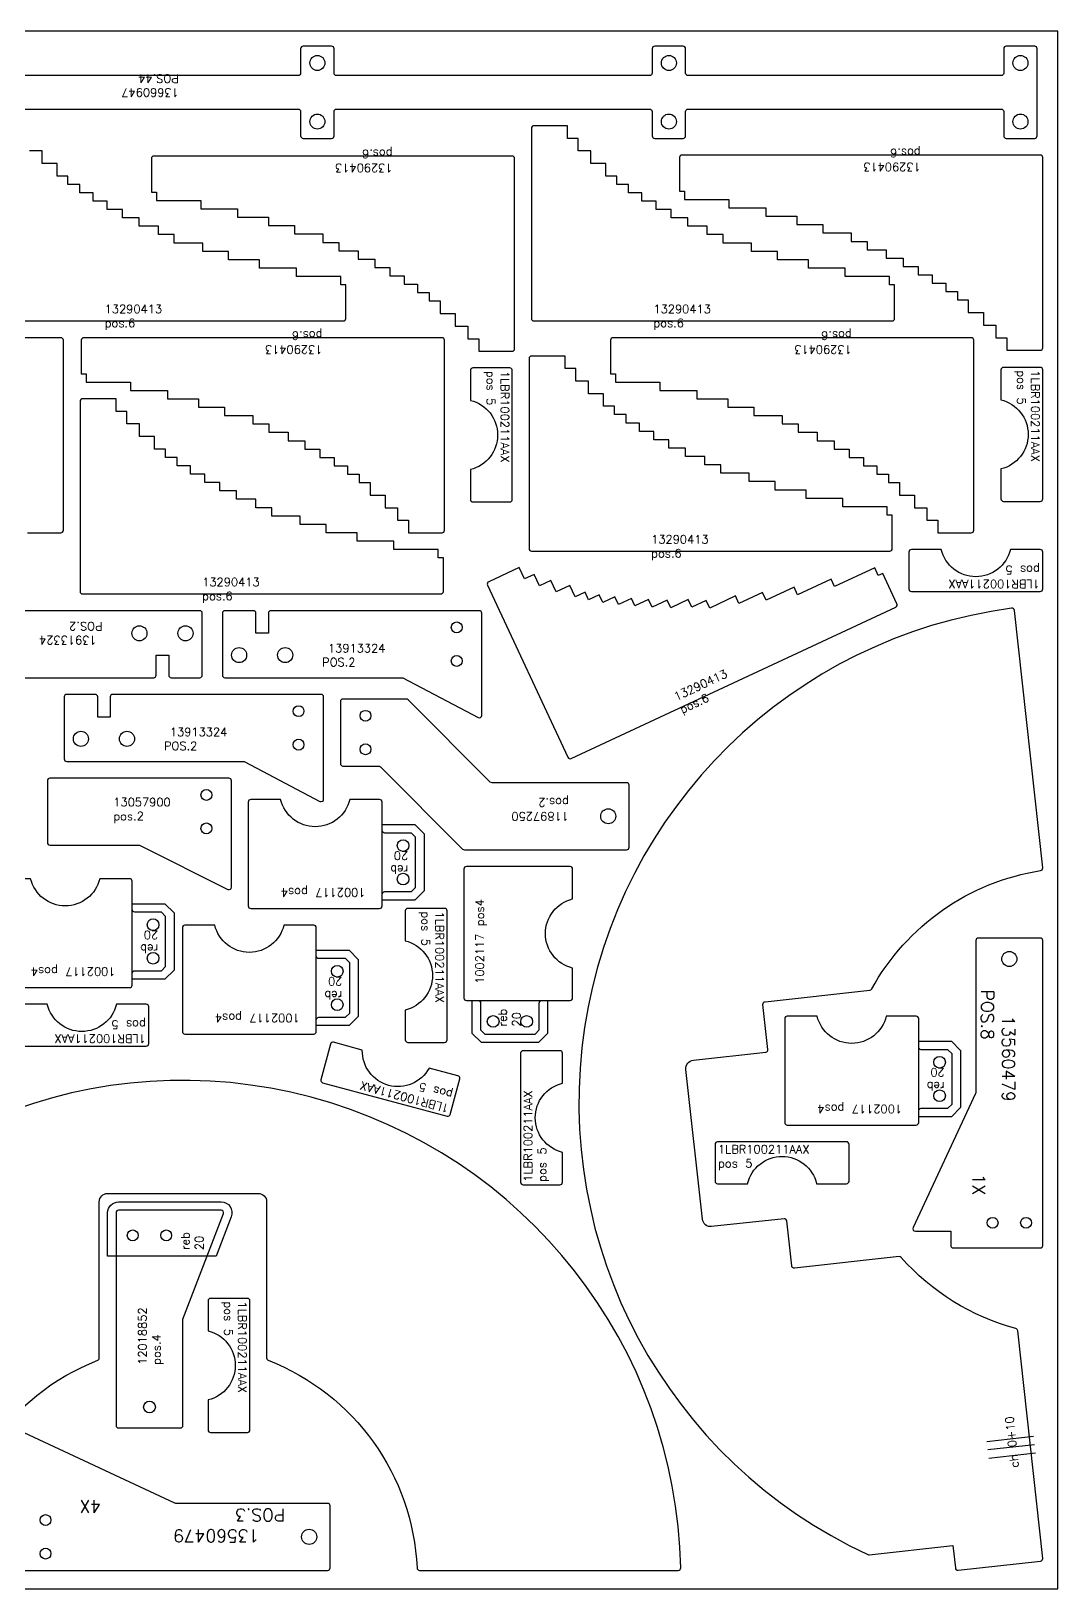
# Model space of a CAD drawing. Header units: millimetres. Extents: x 15120 to 17520, y -105 to 1860.
# Drawn here: x 16293 to 17520, y 0 to 1860 of the extents above; entities that cross this region are included whole.
import ezdxf

# ---------------------------------------------------------------- set-up
doc = ezdxf.new("R2010")
doc.units = ezdxf.units.MM
for name, color, linetype in [('1002117', 7, 'Continuous'), ('11897250 v01', 7, 'Continuous'), ('12018852', 7, 'Continuous'), ('13057900', 7, 'Continuous'), ('13290413', 7, 'Continuous'), ('13560479v0', 7, 'Continuous'), ('13660947v0', 7, 'Continuous'), ('13913324', 7, 'Continuous'), ('13967109', 7, 'Continuous'), ('1LBR100211AAX', 7, 'Continuous'), ('Chanfro', 7, 'Continuous'), ('Rebaixo', 7, 'Continuous'), ('sheet', 24, 'Continuous'), ('Texto', 7, 'Continuous')]:
    doc.layers.add(name, color=color, linetype=linetype)
doc.styles.get("Standard").update_dxf_attribs({"font": 'txt.shx'})

msp = doc.modelspace()

# ---------------------------------------------------------------- linework, layer by layer
at = {"layer": '1002117', "color": 3}
for points in [[(16555.7, 942.5, 0.414213), (16552.7, 939.5), (16552.7, 815.5, 0.414213), (16555.7, 812.5), (16709.7, 812.5, 0.414213), (16712.7, 815.5), (16712.7, 829.5, -0.414214), (16715.7, 832.5), (16747.7, 832.5), (16752.7, 837.5), (16752.7, 897.5), (16747.7, 902.5), (16715.7, 902.5, -0.414214), (16712.7, 905.5), (16712.7, 939.5, 0.414214), (16709.7, 942.5), (16674, 942.5, -0.786796), (16591.4, 942.5)], [(16940.3, 859.5, 0.414214), (16937.3, 862.5), (16813.3, 862.5, 0.414213), (16810.3, 859.5), (16810.3, 705.5, 0.414213), (16813.3, 702.5), (16827.3, 702.5, -0.414214), (16830.3, 699.5), (16830.3, 667.5), (16835.3, 662.5), (16895.3, 662.5), (16900.3, 667.5), (16900.3, 699.5, -0.414213), (16903.3, 702.5), (16937.3, 702.5, 0.414213), (16940.3, 705.5), (16940.3, 741.2, -0.786796), (16940.3, 823.8)], [(16257, 848, 0.414213), (16254, 845), (16254, 721, 0.414213), (16257, 718), (16411, 718, 0.414213), (16414, 721), (16414, 735, -0.414213), (16417, 738), (16449, 738), (16454, 743), (16454, 803), (16449, 808), (16417, 808, -0.414213), (16414, 811), (16414, 845, 0.414214), (16411, 848), (16375.3, 848, -0.786796), (16292.7, 848)], [(16477, 792.5, 0.414214), (16474, 789.5), (16474, 665.5, 0.414214), (16477, 662.5), (16631, 662.5, 0.414214), (16634, 665.5), (16634, 679.5, -0.414213), (16637, 682.5), (16669, 682.5), (16674, 687.5), (16674, 747.5), (16669, 752.5), (16637, 752.5, -0.414214), (16634, 755.5), (16634, 789.5, 0.414213), (16631, 792.5), (16595.3, 792.5, -0.786796), (16512.7, 792.5)], [(17196.7, 683.8, 0.414213), (17193.7, 680.8), (17193.7, 556.8, 0.414213), (17196.7, 553.8), (17350.7, 553.8, 0.414213), (17353.7, 556.8), (17353.7, 570.8, -0.414213), (17356.7, 573.8), (17388.7, 573.8), (17393.7, 578.8), (17393.7, 638.8), (17388.7, 643.8), (17356.7, 643.8, -0.414214), (17353.7, 646.8), (17353.7, 680.8, 0.414213), (17350.7, 683.8), (17315, 683.8, -0.786796), (17232.4, 683.8)]]:
    msp.add_lwpolyline(points, format="xyb", close=True, dxfattribs=at)
for centre in [(16737.7, 887.5), (16737.7, 847.5), (16439, 793), (16439, 753), (16659, 737.5), (16659, 697.5), (16845.3, 677.5), (16885.3, 677.5), (17378.7, 628.8), (17378.7, 588.8)]:
    msp.add_circle(centre, 7, dxfattribs=at)
at = {"layer": '11897250 v01', "color": 2}
msp.add_lwpolyline([(16844.1, 962.5, -0.198913), (16841.9, 963.3), (16743.7, 1061.6, 0.198912), (16741.6, 1062.5), (16665.8, 1062.5, 0.414213), (16662.8, 1059.5), (16662.8, 985.5, 0.414213), (16665.8, 982.5), (16708.4, 982.5, -0.198912), (16710.6, 981.6), (16808.8, 883.3, 0.198912), (16810.9, 882.5), (17004.8, 882.5, 0.414213), (17007.8, 885.5), (17007.8, 959.5, 0.414213), (17004.8, 962.5)], format="xyb", close=True, dxfattribs=at)
for centre, radius in [((16692.8, 1042.5), 6.5), ((16692.8, 1002.5), 6.5), ((16982.8, 922.5), 9)]:
    msp.add_circle(centre, radius, dxfattribs=at)
at = {"layer": '12018852', "color": 4}
msp.add_lwpolyline([(16474.7, 322.1), (16523.1, 448, 0.526335), (16520.3, 452.1), (16397.7, 452.1, 0.414214), (16394.7, 449.1), (16394.7, 195.1, 0.414214), (16397.7, 192.1), (16471.7, 192.1, 0.414214), (16474.7, 195.1)], format="xyb", close=True, dxfattribs=at)
at = {"layer": '12018852', "color": 4, "linetype": 'Continuous', "lineweight": 25}
for centre in [(16414.7, 422.1), (16454.7, 422.1)]:
    msp.add_circle(centre, 6.5, dxfattribs=at)
at = {"layer": '12018852', "color": 4}
msp.add_circle((16434.7, 217.1), 7, dxfattribs=at)
at = {"layer": '13057900', "color": 2}
msp.add_lwpolyline([(16312.7, 891, 0.414214), (16315.7, 888), (16422, 888, -0.116434), (16423.4, 887.7), (16528.4, 835.2, 0.557537), (16532.7, 837.9), (16532.7, 965, 0.414213), (16529.7, 968), (16315.7, 968, 0.414213), (16312.7, 965)], format="xyb", close=True, dxfattribs=at)
for centre in [(16502.7, 948), (16502.7, 908)]:
    msp.add_circle(centre, 6.5, dxfattribs=at)
at = {"layer": '13290413', "color": 2}
for points in [[(17322, 1514, 0.414214), (17325, 1517), (17325, 1557), (17319, 1557), (17319, 1567), (17266, 1567), (17266, 1577), (17222, 1577), (17222, 1587), (17185, 1587), (17185, 1597), (17154, 1597), (17154, 1607), (17120, 1607), (17120, 1617), (17101, 1617), (17101, 1627), (17078, 1627), (17078, 1637), (17058, 1637), (17058, 1647), (17040, 1647), (17040, 1657), (17023, 1657), (17023, 1667), (17007, 1667), (17007, 1677), (16993, 1677), (16993, 1687), (16980, 1687), (16980, 1702), (16962, 1702), (16962, 1717), (16947, 1717), (16947, 1732), (16934, 1732), (16934, 1747), (16894, 1747, 0.414214), (16891, 1744), (16891, 1517, 0.414213), (16894, 1514)], [(17071, 1712, 0.414214), (17068, 1709), (17068, 1669), (17074, 1669), (17074, 1659), (17127, 1659), (17127, 1649), (17171, 1649), (17171, 1639), (17208, 1639), (17208, 1629), (17239, 1629), (17239, 1619), (17273, 1619), (17273, 1609), (17292, 1609), (17292, 1599), (17315, 1599), (17315, 1589), (17335, 1589), (17335, 1579), (17353, 1579), (17353, 1569), (17370, 1569), (17370, 1559), (17386, 1559), (17386, 1549), (17400, 1549), (17400, 1539), (17413, 1539), (17413, 1524), (17431, 1524), (17431, 1509), (17446, 1509), (17446, 1494), (17459, 1494), (17459, 1479), (17499, 1479, 0.414213), (17502, 1482), (17502, 1709, 0.414214), (17499, 1712)], [(16440, 1710.8, 0.414214), (16437, 1707.8), (16437, 1667.8), (16443, 1667.8), (16443, 1657.8), (16496, 1657.8), (16496, 1647.8), (16540, 1647.8), (16540, 1637.8), (16577, 1637.8), (16577, 1627.8), (16608, 1627.8), (16608, 1617.8), (16642, 1617.8), (16642, 1607.8), (16661, 1607.8), (16661, 1597.8), (16684, 1597.8), (16684, 1587.8), (16704, 1587.8), (16704, 1577.8), (16722, 1577.8), (16722, 1567.8), (16739, 1567.8), (16739, 1557.8), (16755, 1557.8), (16755, 1547.8), (16769, 1547.8), (16769, 1537.8), (16782, 1537.8), (16782, 1522.8), (16800, 1522.8), (16800, 1507.8), (16815, 1507.8), (16815, 1492.8), (16828, 1492.8), (16828, 1477.8), (16868, 1477.8, 0.414214), (16871, 1480.8), (16871, 1707.8, 0.414213), (16868, 1710.8)], [(16356.2, 1494, 0.414214), (16353.2, 1491), (16353.2, 1451), (16359.2, 1451), (16359.2, 1441), (16412.2, 1441), (16412.2, 1431), (16456.2, 1431), (16456.2, 1421), (16493.2, 1421), (16493.2, 1411), (16524.2, 1411), (16524.2, 1401), (16558.2, 1401), (16558.2, 1391), (16577.2, 1391), (16577.2, 1381), (16600.2, 1381), (16600.2, 1371), (16620.2, 1371), (16620.2, 1361), (16638.2, 1361), (16638.2, 1351), (16655.2, 1351), (16655.2, 1341), (16671.2, 1341), (16671.2, 1331), (16685.2, 1331), (16685.2, 1321), (16698.2, 1321), (16698.2, 1306), (16716.2, 1306), (16716.2, 1291), (16731.2, 1291), (16731.2, 1276), (16744.2, 1276), (16744.2, 1261), (16784.2, 1261, 0.414214), (16787.2, 1264), (16787.2, 1491, 0.414214), (16784.2, 1494)], [(16988.6, 1494, 0.414214), (16985.6, 1491), (16985.6, 1451), (16991.6, 1451), (16991.6, 1441), (17044.6, 1441), (17044.6, 1431), (17088.6, 1431), (17088.6, 1421), (17125.6, 1421), (17125.6, 1411), (17156.6, 1411), (17156.6, 1401), (17190.6, 1401), (17190.6, 1391), (17209.6, 1391), (17209.6, 1381), (17232.6, 1381), (17232.6, 1371), (17252.6, 1371), (17252.6, 1361), (17270.6, 1361), (17270.6, 1351), (17287.6, 1351), (17287.6, 1341), (17303.6, 1341), (17303.6, 1331), (17317.6, 1331), (17317.6, 1321), (17330.6, 1321), (17330.6, 1306), (17348.6, 1306), (17348.6, 1291), (17363.6, 1291), (17363.6, 1276), (17376.6, 1276), (17376.6, 1261), (17416.6, 1261, 0.414214), (17419.6, 1264), (17419.6, 1491, 0.414214), (17416.6, 1494)], [(17319.2, 1239.1, 0.414214), (17322.2, 1242.1), (17322.2, 1282.1), (17316.2, 1282.1), (17316.2, 1292.1), (17263.2, 1292.1), (17263.2, 1302.1), (17219.2, 1302.1), (17219.2, 1312.1), (17182.2, 1312.1), (17182.2, 1322.1), (17151.2, 1322.1), (17151.2, 1332.1), (17117.2, 1332.1), (17117.2, 1342.1), (17098.2, 1342.1), (17098.2, 1352.1), (17075.2, 1352.1), (17075.2, 1362.1), (17055.2, 1362.1), (17055.2, 1372.1), (17037.2, 1372.1), (17037.2, 1382.1), (17020.2, 1382.1), (17020.2, 1392.1), (17004.2, 1392.1), (17004.2, 1402.1), (16990.2, 1402.1), (16990.2, 1412.1), (16977.2, 1412.1), (16977.2, 1427.1), (16959.2, 1427.1), (16959.2, 1442.1), (16944.2, 1442.1), (16944.2, 1457.1), (16931.2, 1457.1), (16931.2, 1472.1), (16891.2, 1472.1, 0.414214), (16888.2, 1469.1), (16888.2, 1242.1, 0.414214), (16891.2, 1239.1)], [(16782.8, 1188, 0.414214), (16785.8, 1191), (16785.8, 1231), (16779.8, 1231), (16779.8, 1241), (16726.8, 1241), (16726.8, 1251), (16682.8, 1251), (16682.8, 1261), (16645.8, 1261), (16645.8, 1271), (16614.8, 1271), (16614.8, 1281), (16580.8, 1281), (16580.8, 1291), (16561.8, 1291), (16561.8, 1301), (16538.8, 1301), (16538.8, 1311), (16518.8, 1311), (16518.8, 1321), (16500.8, 1321), (16500.8, 1331), (16483.8, 1331), (16483.8, 1341), (16467.8, 1341), (16467.8, 1351), (16453.8, 1351), (16453.8, 1361), (16440.8, 1361), (16440.8, 1376), (16422.8, 1376), (16422.8, 1391), (16407.8, 1391), (16407.8, 1406), (16394.8, 1406), (16394.8, 1421), (16354.8, 1421, 0.414214), (16351.8, 1418), (16351.8, 1191, 0.414214), (16354.8, 1188)], [(17326.4, 1172.3, 0.414214), (17327.8, 1176.3), (17310.9, 1212.5), (17305.5, 1210), (17301.3, 1219.1), (17253.2, 1196.7), (17249, 1205.7), (17209.1, 1187.1), (17204.9, 1196.2), (17171.4, 1180.6), (17167.1, 1189.6), (17139, 1176.5), (17134.8, 1185.6), (17104, 1171.2), (17099.8, 1180.3), (17082.6, 1172.3), (17078.3, 1181.3), (17057.5, 1171.6), (17053.3, 1180.7), (17035.1, 1172.2), (17030.9, 1181.3), (17014.6, 1173.7), (17010.4, 1182.7), (16995, 1175.5), (16990.7, 1184.6), (16976.2, 1177.8), (16972, 1186.9), (16959.3, 1181), (16955.1, 1190), (16943.3, 1184.6), (16937, 1198.2), (16920.7, 1190.5), (16914.3, 1204.1), (16900.7, 1197.8), (16894.4, 1211.4), (16882.6, 1205.9), (16876.3, 1219.5), (16840, 1202.6, 0.414214), (16838.6, 1198.6), (16934.5, 992.9, 0.414214), (16938.5, 991.4)]]:
    msp.add_lwpolyline(points, format="xyb", close=True, dxfattribs=at)
for points in [[(16238.3, 1514), (16666.3, 1514, 0.414214), (16669.3, 1517), (16669.3, 1557), (16663.3, 1557), (16663.3, 1567), (16610.3, 1567), (16610.3, 1577), (16566.3, 1577), (16566.3, 1587), (16529.3, 1587), (16529.3, 1597), (16498.3, 1597), (16498.3, 1607), (16464.3, 1607), (16464.3, 1617), (16445.3, 1617), (16445.3, 1627), (16422.3, 1627), (16422.3, 1637), (16402.3, 1637), (16402.3, 1647), (16384.3, 1647), (16384.3, 1657), (16367.3, 1657), (16367.3, 1667), (16351.3, 1667), (16351.3, 1677), (16337.3, 1677), (16337.3, 1687), (16324.3, 1687), (16324.3, 1702), (16306.3, 1702), (16306.3, 1717), (16291.3, 1717)], [(16288.8, 1261), (16328.8, 1261, 0.414214), (16331.8, 1264), (16331.8, 1491, 0.414214), (16328.8, 1494), (15900.8, 1494, 0.414214)]]:
    msp.add_lwpolyline(points, format="xyb", dxfattribs=at)
at = {"layer": '13560479v0', "color": 2}
for points in [[(17347, 431.3, 0.548619), (17349.8, 427.1), (17392, 427.1), (17392, 410.1, 0.414213), (17395, 407.1), (17499, 407.1, 0.414214), (17502, 410.1), (17502, 774.1, 0.414214), (17499, 777.1), (17425, 777.1, 0.414213), (17422, 774.1), (17422, 592.7, -0.109518), (17421.7, 591.5)], [(16650.5, 99.1, 0.414213), (16647.5, 102.1), (16466.2, 102.1, -0.109518), (16464.9, 102.4), (16284.8, 186.4, 0.548619), (16280.5, 183.7), (16280.5, 25.1, 0.414214), (16283.5, 22.1), (16647.5, 22.1, 0.414214), (16650.5, 25.1)]]:
    msp.add_lwpolyline(points, format="xyb", close=True, dxfattribs=at)
for centre, radius in [((17462, 752.1), 9), ((17442, 437.1), 6.5), ((17482, 437.1), 6.5), ((16310.5, 82.1), 6.5), ((16625.5, 62.1), 9), ((16310.5, 42.1), 6.5)]:
    msp.add_circle(centre, radius, dxfattribs=at)
at = {"layer": '13660947v0', "color": 2}
msp.add_lwpolyline([(16218.3, 1767), (16612.3, 1767, -0.414214), (16615.3, 1764), (16615.3, 1735, 0.414213), (16618.3, 1732), (16652.3, 1732, 0.414213), (16655.3, 1735), (16655.3, 1764, -0.414213), (16658.3, 1767), (17032.3, 1767, -0.414213), (17035.3, 1764), (17035.3, 1735, 0.414213), (17038.3, 1732), (17072.3, 1732, 0.414213), (17075.3, 1735), (17075.3, 1764, -0.414214), (17078.3, 1767), (17452.3, 1767, -0.414213), (17455.3, 1764), (17455.3, 1735, 0.414214), (17458.3, 1732), (17492.3, 1732, 0.414213), (17495.3, 1735), (17495.3, 1839, 0.414213), (17492.3, 1842), (17458.3, 1842, 0.414214), (17455.3, 1839), (17455.3, 1810, -0.414213), (17452.3, 1807), (17078.3, 1807, -0.414213), (17075.3, 1810), (17075.3, 1839, 0.414213), (17072.3, 1842), (17038.3, 1842, 0.414213), (17035.3, 1839), (17035.3, 1810, -0.414213), (17032.3, 1807), (16658.3, 1807, -0.414213), (16655.3, 1810), (16655.3, 1839, 0.414214), (16652.3, 1842), (16618.3, 1842, 0.414213), (16615.3, 1839), (16615.3, 1810, -0.414214), (16612.3, 1807), (16218.3, 1807, -0.414213)], format="xyb", dxfattribs=at)
for centre in [(16635.3, 1822), (17055.3, 1822), (17475.3, 1822), (16635.3, 1752), (17055.3, 1752), (17475.3, 1752)]:
    msp.add_circle(centre, 9, dxfattribs=at)
at = {"layer": '13913324', "color": 2}
for points in [[(16494.7, 1088, 0.414213), (16497.7, 1091), (16497.7, 1165, 0.414213), (16494.7, 1168), (16283.5, 1168, -0.121716), (16282.1, 1168.3), (16192.1, 1215.7, 0.564383), (16187.7, 1213), (16187.7, 1091, 0.414213), (16190.7, 1088), (16439.7, 1088, 0.414213), (16442.7, 1091), (16442.7, 1115), (16457.7, 1115), (16457.7, 1091, 0.414213), (16460.7, 1088)], [(16524.8, 1168, 0.414213), (16521.8, 1165), (16521.8, 1091, 0.414213), (16524.8, 1088), (16736.1, 1088, -0.121715), (16737.5, 1087.7), (16827.4, 1040.3, 0.564383), (16831.8, 1043), (16831.8, 1165, 0.414214), (16828.8, 1168), (16579.8, 1168, 0.414213), (16576.8, 1165), (16576.8, 1141), (16561.8, 1141), (16561.8, 1165, 0.414214), (16558.8, 1168)], [(16335.8, 1068, 0.414213), (16332.8, 1065), (16332.8, 991, 0.414214), (16335.8, 988), (16547.1, 988, -0.121715), (16548.5, 987.7), (16638.4, 940.3, 0.564383), (16642.8, 943), (16642.8, 1065, 0.414214), (16639.8, 1068), (16390.8, 1068, 0.414213), (16387.8, 1065), (16387.8, 1041), (16372.8, 1041), (16372.8, 1065, 0.414214), (16369.8, 1068)]]:
    msp.add_lwpolyline(points, format="xyb", close=True, dxfattribs=at)
for centre, radius in [((16801.8, 1148), 6.5), ((16422.7, 1141), 9), ((16477.7, 1141), 9), ((16541.8, 1115), 9), ((16596.8, 1115), 9), ((16801.8, 1108), 6.5), ((16612.8, 1048), 6.5), ((16352.8, 1015), 9), ((16407.8, 1015), 9), ((16612.8, 1008), 6.5)]:
    msp.add_circle(centre, radius, dxfattribs=at)
at = {"layer": '13967109', "color": 2}
for points in [[(17173.6, 644.1), (17167.7, 697.8, -0.414213), (17170.4, 701.1), (17295.3, 714.8, 0.243923), (17297.6, 716.3, -0.231785), (17499.4, 857.6, 0.400818), (17501.9, 860.9), (17468.2, 1168.2, 0.420661), (17464.8, 1170.9, 0.751221), (17293, 41, 0.136463), (17294.6, 40.7), (17394.6, 51.7), (17397.5, 24.9, 0.414214), (17400.8, 22.2), (17499.3, 33, 0.414214), (17501.9, 36.3), (17472.1, 308.1, 0.308866), (17469.9, 310.7, -0.147172), (17332.8, 395.7, 0.243923), (17330.2, 396.7), (17205.3, 383, -0.414214), (17202, 385.7), (17196.1, 439.3, 0.414214), (17192.8, 442), (17106.3, 432.5, -0.414214), (17095.3, 441.4), (17075.6, 620.3, -0.414214), (17084.5, 631.3), (17171, 640.8, 0.414214)], [(16384.7, 472.1), (16564.7, 472.1, -0.414214), (16574.7, 462.1), (16574.7, 275.7, 0.308866), (16576.6, 272.9, -0.296326), (16754.4, 25, 0.400817), (16757.4, 22.1), (17066.5, 22.1, 0.42066), (17069.5, 25.2, 0.751221), (15965.1, 319.3, 0.136463), (15964.7, 317.7), (15964.7, 217.1), (15937.7, 217.1, 0.414214), (15934.7, 214.1), (15934.7, 171.1, 0.414213), (15937.7, 168.1), (16240.6, 168.1, 0.24848), (16243, 169.4, -0.151564), (16372.8, 272.9, 0.308866), (16374.7, 275.7), (16374.7, 462.1, -0.414214)]]:
    msp.add_lwpolyline(points, format="xyb", close=True, dxfattribs=at)
at = {"layer": '1LBR100211AAX', "color": 2}
for points in [[(16865.2, 1457.8), (16821.2, 1457.8, 0.414213), (16818.2, 1454.8), (16818.2, 1419.1, -0.786796), (16818.2, 1336.5), (16818.2, 1300.8, 0.414213), (16821.2, 1297.8), (16865.2, 1297.8, 0.414213), (16868.2, 1300.8), (16868.2, 1454.8, 0.414214)], [(17499, 1458.5), (17455, 1458.5, 0.414213), (17452, 1455.5), (17452, 1419.8, -0.786796), (17452, 1337.2), (17452, 1301.5, 0.414214), (17455, 1298.5), (17499, 1298.5, 0.414214), (17502, 1301.5), (17502, 1455.5, 0.414214)], [(17502, 1194), (17502, 1238, 0.414214), (17499, 1241), (17463.3, 1241, -0.786796), (17380.7, 1241), (17345, 1241, 0.414214), (17342, 1238), (17342, 1194, 0.414213), (17345, 1191), (17499, 1191, 0.414213)], [(16787.3, 812.5), (16743.3, 812.5, 0.414213), (16740.3, 809.5), (16740.3, 773.8, -0.786796), (16740.3, 691.1), (16740.3, 655.5, 0.414213), (16743.3, 652.5), (16787.3, 652.5, 0.414214), (16790.3, 655.5), (16790.3, 809.5, 0.414213)], [(16433.9, 651), (16433.9, 695, 0.414214), (16430.9, 698), (16395.2, 698, -0.786796), (16312.6, 698), (16276.9, 698, 0.414214), (16273.9, 695), (16273.9, 651, 0.414213), (16276.9, 648), (16430.9, 648, 0.414213)], [(16794, 566.5), (16805.4, 609, 0.414214), (16803.3, 612.7), (16768.8, 621.9, -0.786796), (16689, 643.3), (16654.5, 652.6, 0.414214), (16650.8, 650.4), (16639.5, 607.9, 0.414213), (16641.6, 604.3), (16790.3, 564.4, 0.414213)], [(16881.1, 482.5), (16925.1, 482.5, 0.414213), (16928.1, 485.5), (16928.1, 521.2, -0.786796), (16928.1, 603.8), (16928.1, 639.5, 0.414213), (16925.1, 642.5), (16881.1, 642.5, 0.414214), (16878.1, 639.5), (16878.1, 485.5, 0.414214)], [(17110.5, 530.8), (17110.5, 486.8, 0.414213), (17113.5, 483.8), (17149.2, 483.8, -0.786796), (17231.8, 483.8), (17267.5, 483.8, 0.414213), (17270.5, 486.8), (17270.5, 530.8, 0.414214), (17267.5, 533.8), (17113.5, 533.8, 0.414213)], [(16551.7, 346.8), (16507.7, 346.8, 0.414214), (16504.7, 343.8), (16504.7, 308.1, -0.786796), (16504.7, 225.5), (16504.7, 189.8, 0.414214), (16507.7, 186.8), (16551.7, 186.8, 0.414214), (16554.7, 189.8), (16554.7, 343.8, 0.414214)]]:
    msp.add_lwpolyline(points, format="xyb", close=True, dxfattribs=at)
at = {"layer": 'Chanfro', "color": 2}
for p, q in [((17435.3, 176.1), (17490.9, 182.2)), ((17436.3, 166.2), (17492, 172.3)), ((17437.4, 156.2), (17493.1, 162.3))]:
    msp.add_line(p, q, dxfattribs=at)
at = {"layer": 'Rebaixo', "color": 3}
for points in [[(16712.7, 912.5), (16751.9, 912.5), (16762.7, 901.6), (16762.7, 833.3), (16751.9, 822.5), (16712.7, 822.5)], [(16414, 818), (16453.2, 818), (16464, 807.1), (16464, 738.9), (16453.2, 728), (16414, 728)], [(16634, 762.5), (16673.2, 762.5), (16684, 751.6), (16684, 683.3), (16673.2, 672.5), (16634, 672.5)], [(16910.3, 702.5), (16910.3, 663.3), (16899.4, 652.5), (16831.2, 652.5), (16820.3, 663.3), (16820.3, 702.5)], [(17353.7, 653.8), (17392.9, 653.8), (17403.7, 643), (17403.7, 574.7), (17392.9, 563.8), (17353.7, 563.8)]]:
    msp.add_lwpolyline(points, close=True, dxfattribs=at)
at = {"layer": 'Rebaixo', "color": 4, "linetype": 'Continuous', "lineweight": 25}
msp.add_lwpolyline([(16384.7, 397.1), (16384.7, 449.1, -0.414214), (16397.7, 462.1), (16520.3, 462.1, -0.526334), (16532.4, 444.4), (16514.2, 397.1)], format="xyb", close=True, dxfattribs=at)
at = {"layer": 'sheet', "color": 7}
msp.add_lwpolyline([(15120, 0), (17520, 0), (17520, 1860), (15120, 1860)], close=True, dxfattribs=at)

# ---------------------------------------------------------------- texts
at = {"layer": 'Chanfro', "color": 2}
msp.add_text('ch 0+10', height=10, rotation=96.2656, dxfattribs=at).set_placement((17473.5, 145.1))
at = {"layer": 'Rebaixo', "color": 3, "char_height": 10, "attachment_point": 1}
for insert, rotation in [((16743.8, 853.7), 180), ((16445.1, 759.2), 180), ((16665.1, 703.7), 180), ((16851.5, 671.4), 90), ((17384.8, 595.1), 180)]:
    msp.add_mtext_dynamic_manual_height_columns('reb\\P20', width=33.653, gutter_width=12.5, heights=[0], dxfattribs=dict(at, insert=insert, rotation=rotation))
at = {"layer": 'Rebaixo', "color": 4, "insert": (16472.4, 404.5), "char_height": 10, "attachment_point": 1, "rotation": 90}
msp.add_mtext_dynamic_manual_height_columns('reb 20', width=43.875, gutter_width=12.5, heights=[0], dxfattribs=at)
at = {"layer": 'Texto', "color": 2, "attachment_point": 1}
for s, insert, char_height, width, rotation in [('13660947 POS.44', (16469.7, 1781.7), 10, 116.776, 180), ('13290413 pos.6', (16725.1, 1691.7), 10, 105.178, 180), ('13290413 pos.6', (17356.1, 1692.8), 10, 105.178, 180), ('13290413 pos.6', (16641.3, 1474.8), 10, 105.178, 180), ('13290413 pos.6', (17273.7, 1474.8), 10, 105.178, 180), ('1LBR100211AAX pos 5', (16864.3, 1454.3), 10, 131.995, 270), ('1LBR100211AAX pos 5', (17498.1, 1455), 10, 131.995, 270), ('1LBR100211AAX pos 5', (17498.4, 1194.9), 10, 131.995, 180), ('{\\W0.795953; }13913324 POS.2', (16378.6, 1127.8), 10, 111.11, 180), ('13290413 pos.6', (17059.9, 1069.2), 10, 105.178, 25), ('11897250 pos.2', (16935.7, 917.3), 10, 99.439, 180), ('1LBR100211AAX pos 5', (16786.4, 808.9), 10, 131.995, 270), ('{\\W2.314688; }13560479 POS.8', (17468.4, 715.4), 15, 184.534, 270), ('1LBR100211AAX pos 5', (16430.3, 651.9), 10, 131.995, 180), ('1LBR100211AAX pos 5', (16790.8, 568.3), 10, 131.995, 165), ('1LBR100211AAX pos 5', (16882, 486), 10, 131.995, 90), ('{\\W1.298689; }1X', (17433.2, 495.6), 15, 38.338, 270), ('1LBR100211AAX pos 5', (16550.7, 343.2), 10, 131.995, 270), ('{\\W1.125578; }4X', (16377.1, 90.9), 15, 38.338, 180), ('{\\W2.317325; }13560479 POS.3', (16596.9, 55.7), 15, 184.534, 180)]:
    msp.add_mtext(s, dxfattribs=dict(at, insert=insert, char_height=char_height, width=width, rotation=rotation))
at = {"layer": 'Texto', "color": 2, "char_height": 10, "attachment_point": 1}
for s, insert, width in [('13290413 pos.6', (16381.2, 1533.2), 105.178), ('13290413 pos.6', (17036.8, 1533.2), 105.178), ('13290413 pos.6', (17034.1, 1258.2), 105.178), ('13290413 pos.6', (16497.7, 1207.2), 105.178), ('{\\W0.795953; }13913324 POS.2', (16640.9, 1128.2), 111.11), ('{\\W0.795953; }13913324 POS.2', (16452, 1028.2), 111.11), ('13057900 pos.2', (16391.5, 944.4), 56.183), ('1LBR100211AAX pos 5', (17114, 529.9), 131.995)]:
    msp.add_mtext(s, dxfattribs=dict(at, insert=insert, width=width))
at = {"layer": 'Texto', "color": 3, "char_height": 10, "width": 126.181, "attachment_point": 1}
for insert, rotation in [((16692.8, 826.5), 180), ((16824.3, 722.4), 90), ((16394.1, 732.1), 180), ((16614.1, 676.5), 180), ((17333.8, 567.9), 180)]:
    msp.add_mtext('1002117 pos4', dxfattribs=dict(at, insert=insert, rotation=rotation))
at = {"layer": 'Texto', "color": 4, "insert": (16421.3, 267.5), "char_height": 10, "width": 107.297, "attachment_point": 1, "rotation": 90}
msp.add_mtext('12018852 pos.4', dxfattribs=at)

doc.saveas('drawing.dxf')
